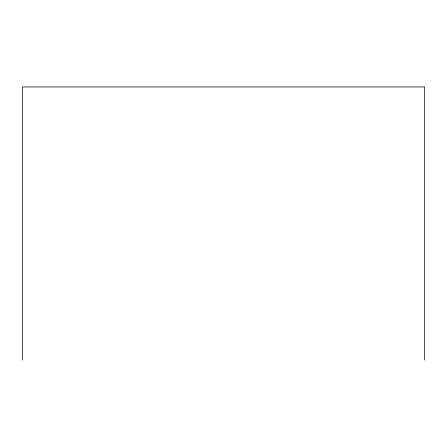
<?xml version="1.0" encoding="UTF-8"?>
<svg xmlns="http://www.w3.org/2000/svg" width="447" height="447" viewBox="0 0 447 447"><rect width="100%" height="100%" fill="white"/><g stroke="black" fill="none" stroke-linecap="round" stroke-linejoin="round"><path stroke-width="0.67" d="M424.65 360.058L424.65 86.941L22.35 86.941L22.35 360.058"/></g></svg>
